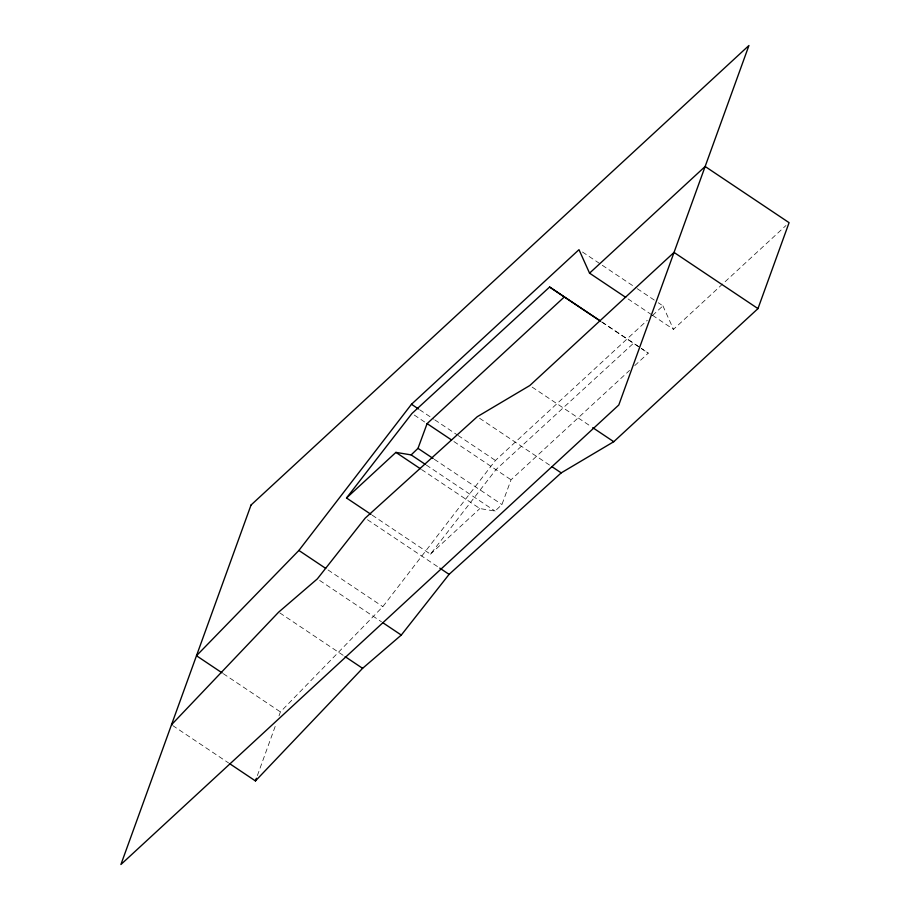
<?xml version="1.0" encoding="UTF-8"?>
<svg xmlns="http://www.w3.org/2000/svg" width="910" height="910" viewBox="0 0 910 910"><rect width="100%" height="100%" fill="white"/><g stroke="black" fill="none" stroke-linecap="round" stroke-linejoin="round"><path stroke-width="0.68" stroke-dasharray="4.55 3.41" d="M257.371 775.616L275.628 725.19M278.983 715.897L280.428 711.916L382.837 606.629L495.427 460.46L647.317 320.263M421.569 469.549L479.866 508.565L495.085 511.079L501.933 504.538L511.045 479.786L629.561 370.415M372.167 515.151L430.453 554.167L495.904 469.674L633.576 343.195L640.356 347.791M652.527 315.463L662.924 305.862L658.26 302.746M652.504 315.304L673.491 329.352L785.967 225.543M430.453 554.167L479.866 508.565M634.748 365.615L648.273 353.148L641.482 348.553M582.48 252.024L601.135 264.503M602.306 265.288L636.113 287.913M637.273 288.697L657.1 301.961M628.025 298.912L651.344 314.519M602.101 322.129L633.576 343.195M601.635 321.935L640.105 347.677M641.277 348.462L648.273 353.148M532.134 387.091L591.602 426.892M479.604 418.259L549.549 465.078M419.635 409.739L433.626 419.1M434.798 419.874L456.945 434.707M458.117 435.48L495.427 460.46M414.289 415.051L425.948 422.854M453.919 441.555L511.045 479.786M434.309 459.277L501.933 504.538M426.301 465.044L495.085 511.079M367.492 519.735L438.609 567.328M328.032 569.956L382.837 606.629M319.672 580.443L381.472 621.792M279.825 612.919L343.946 655.837M223.303 673.684L280.428 711.916M172.673 725.532L228.626 762.978M662.924 305.862L673.491 329.352"/><path stroke-width="1.36" d="M229.798 763.763L255.448 780.928L256.404 778.278M255.448 780.928L362.601 668.327L401.287 635.066L449.096 574.358L561.208 472.882L613.749 441.714L757.973 308.604L789.084 222.666L705.148 166.484L589.555 273.159L625.693 297.354M370.996 514.366L346.517 497.986L395.918 452.384L411.149 454.898L417.997 448.357L427.097 423.605L564.325 296.967L600.463 321.15M222.131 672.899L196.48 655.735L298.889 550.448L411.479 404.267L578.987 249.681L589.555 273.159M346.517 497.986L411.957 413.493L549.629 287.014L599.77 320.559M171.501 724.747L278.653 612.146L317.34 578.874L365.16 518.165L477.272 416.7L529.802 385.533L674.037 252.423L757.973 308.604M592.763 427.666L613.749 441.714M551.881 466.637L561.208 472.882M411.479 404.267L418.475 408.954M427.097 423.605L451.587 439.996M417.997 448.357L433.149 458.492M411.149 454.898L425.141 464.259M395.918 452.384L420.409 468.775M439.769 568.113L449.096 574.358M298.889 550.448L325.7 568.386M382.632 622.577L401.287 635.066M345.117 656.622L362.601 668.327M549.629 287.014L564.325 296.967M251.046 505.016L120.916 864.5L618.8 404.984L748.941 45.5L251.046 505.016"/></g></svg>
